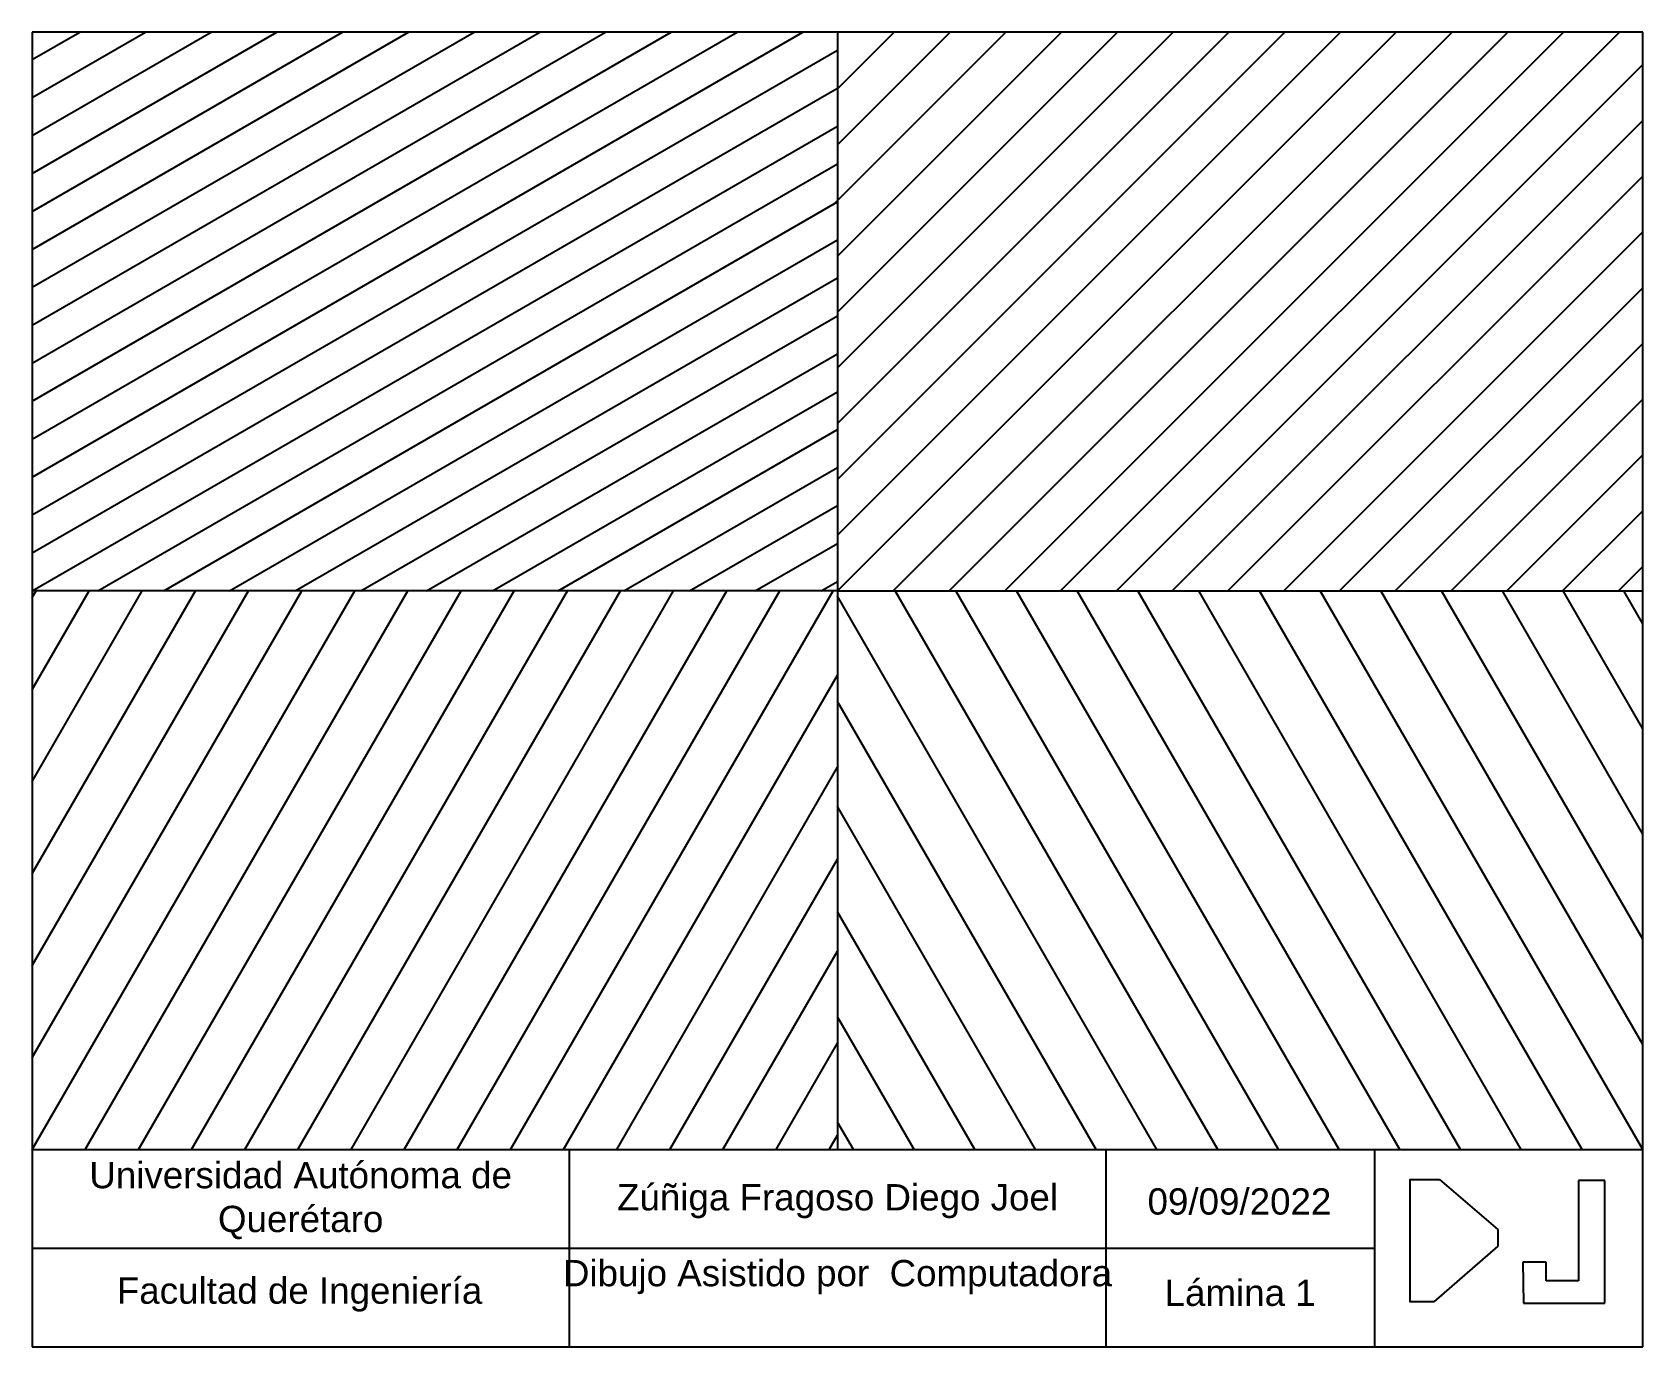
# Model space of a CAD drawing. Header units: millimetres. Extents: x 25 to 270, y 10 to 210.
import ezdxf

# ---------------------------------------------------------------- set-up
doc = ezdxf.new("R2010")
doc.units = ezdxf.units.MM
doc.styles.get("Standard").update_dxf_attribs({"font": 'arial.ttf'})

msp = doc.modelspace()

# ---------------------------------------------------------------- linework, layer by layer
for p, q in [((270, 210), (25, 210)), ((25, 210), (25, 10)), ((25, 142.32), (142.22, 210)), ((25, 148.09), (132.22, 210)), ((25, 153.87), (122.22, 210)), ((25, 159.64), (112.22, 210)), ((25, 165.41), (102.22, 210)), ((25, 171.19), (92.22, 210)), ((25, 176.96), (82.22, 210)), ((25, 182.74), (72.22, 210)), ((25, 188.51), (62.22, 210)), ((25, 194.28), (52.22, 210)), ((25, 200.06), (42.22, 210)), ((25, 205.83), (32.22, 210)), ((146.98, 183.88), (173.1, 210)), ((147.5, 210), (147.5, 40)), ((147.5, 125), (232.5, 210)), ((147.5, 133.49), (224.01, 210)), ((147.5, 141.97), (215.53, 210)), ((147.5, 150.46), (207.04, 210)), ((147.5, 158.94), (198.56, 210)), ((147.5, 167.43), (190.07, 210)), ((147.5, 201.37), (156.13, 210)), ((147.5, 192.88), (164.62, 210)), ((147.5, 175.91), (181.59, 210)), ((155.99, 125), (240.99, 210)), ((164.47, 125), (249.47, 210)), ((172.96, 125), (257.96, 210)), ((181.44, 125), (266.44, 210)), ((270, 10), (270, 210)), ((25, 136.55), (147.5, 207.27)), ((189.93, 125), (270, 205.07)), ((25, 130.77), (147.5, 201.5)), ((198.41, 125), (270, 196.59)), ((25, 125), (147.5, 195.73)), ((35, 125), (147.5, 189.95)), ((206.9, 125), (270, 188.1)), ((45, 125), (147.5, 184.18)), ((215.38, 125), (270, 179.62)), ((55, 125), (147.5, 178.4)), ((65, 125), (147.5, 172.63)), ((223.87, 125), (270, 171.13)), ((75, 125), (147.5, 166.86)), ((232.35, 125), (270, 162.65)), ((85, 125), (147.5, 161.08)), ((95, 125), (147.5, 155.31)), ((240.84, 125), (270, 154.16)), ((105, 125), (147.5, 149.54)), ((249.32, 125), (270, 145.68)), ((115, 125), (147.5, 143.76)), ((125, 125), (147.5, 137.99)), ((257.81, 125), (270, 137.19)), ((135, 125), (147.5, 132.22)), ((266.29, 125), (270, 128.71)), ((147.5, 125), (25, 125)), ((25, 40), (74.07, 125)), ((25, 54), (65.99, 125)), ((25, 68), (57.91, 125)), ((25, 82), (49.83, 125)), ((25, 96), (41.74, 125)), ((25, 110), (33.66, 125)), ((25, 124), (25.58, 125)), ((33.08, 40), (82.16, 125)), ((41.17, 40), (90.24, 125)), ((49.25, 40), (98.32, 125)), ((57.33, 40), (106.41, 125)), ((65.41, 40), (114.49, 125)), ((73.5, 40), (122.57, 125)), ((81.58, 40), (130.66, 125)), ((89.66, 40), (138.74, 125)), ((97.75, 40), (146.82, 125)), ((145, 125), (147.5, 126.44)), ((147.5, 125), (270, 125)), ((205.34, 40), (156.26, 125)), ((214.57, 40), (165.5, 125)), ((223.81, 40), (174.74, 125)), ((233.05, 40), (183.97, 125)), ((242.29, 40), (193.21, 125)), ((251.52, 40), (202.45, 125)), ((260.76, 40), (211.69, 125)), ((270, 40), (220.93, 125)), ((270, 56), (230.16, 125)), ((270, 72), (239.4, 125)), ((270, 88), (248.64, 125)), ((270, 104), (257.88, 125)), ((270, 120), (267.11, 125)), ((196.1, 40), (147.5, 124.18)), ((105.83, 40), (147.5, 112.18)), ((186.86, 40), (147.5, 108.18)), ((113.91, 40), (147.5, 98.18)), ((177.62, 40), (147.5, 92.18)), ((121.99, 40), (147.5, 84.18)), ((168.39, 40), (147.5, 76.18)), ((130.08, 40), (147.5, 70.18)), ((159.15, 40), (147.5, 60.18)), ((138.16, 40), (147.5, 56.18)), ((149.91, 40), (147.5, 44.18)), ((146.24, 40), (147.5, 42.18)), ((25, 40), (270, 40)), ((106.67, 40), (106.67, 10)), ((188.33, 40), (188.33, 10)), ((229.17, 40), (229.17, 10)), ((239.08, 35.47), (247.93, 27.86)), ((264.24, 35.31), (260.24, 35.31)), ((260.24, 35.31), (260.24, 20.05)), ((264.24, 16.63), (264.24, 35.31)), ((25, 25), (229.17, 25)), ((247.93, 25.31), (238.2, 16.86)), ((255.29, 22.9), (251.75, 22.9)), ((251.75, 22.9), (251.83, 16.63)), ((255.29, 20.05), (255.29, 22.9)), ((260.24, 20.05), (255.29, 20.05)), ((251.83, 16.63), (264.24, 16.63)), ((25, 10), (270, 10))]:
    msp.add_line(p, q)
for points in [[(238.2, 16.86), (234.61, 16.86), (234.61, 35.47), (239.08, 35.47)], [(247.93, 27.86), (247.93, 25.31)]]:
    msp.add_lwpolyline(points)

# ---------------------------------------------------------------- texts
at = {"char_height": 4, "attachment_point": 1}
for s, width, insert in [('\\pxqc;Universidad Autónoma de Querétaro', 81.6667, (25, 38.12)), ('\\pxqc;Zúñiga Fragoso Diego Joel', 81.6667, (106.67, 34.75)), ('\\pxqc;09/09/2022', 40.8333, (188.23, 34.11)), ('\\pxqc;Dibujo Asistido por  Computadora', 81.6667, (106.67, 23.21)), ('\\pxqc;Facultad de Ingeniería', 81.6667, (24.84, 20.55)), ('\\pxqc;Lámina 1', 40.8333, (188.33, 20.22))]:
    msp.add_mtext_dynamic_manual_height_columns(s, width=width, gutter_width=12.5, heights=[0], dxfattribs=dict(at, insert=insert))

doc.saveas('drawing.dxf')
